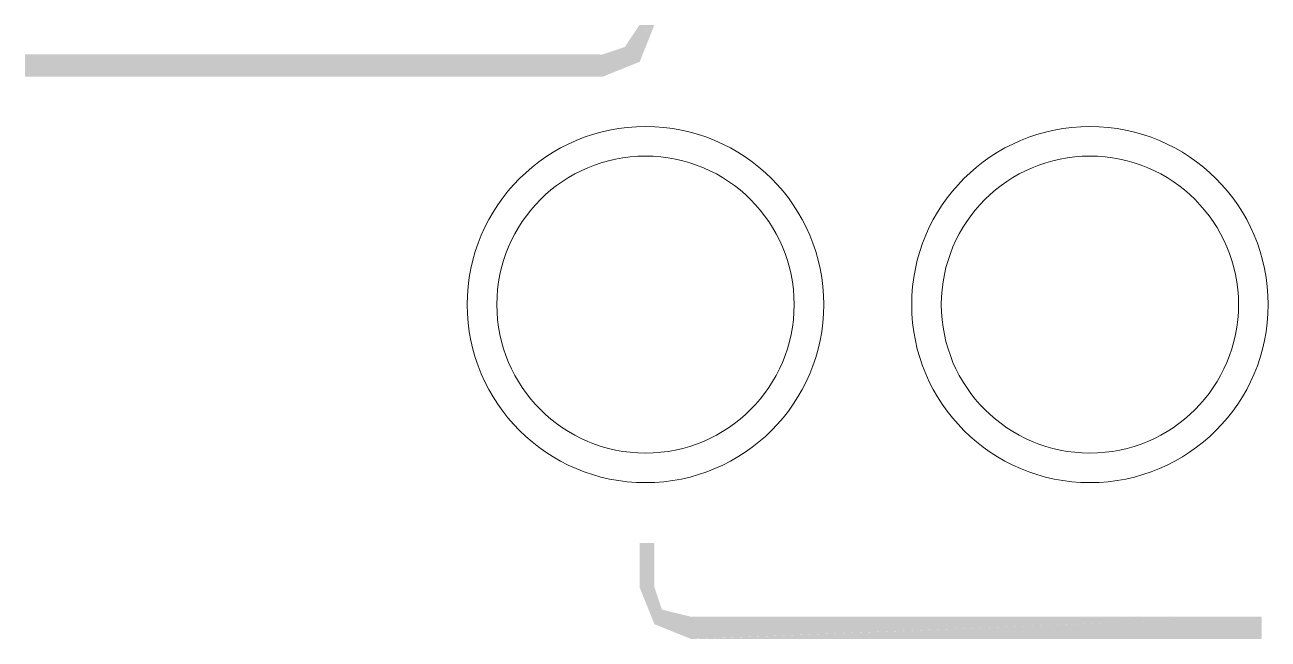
# Model space of a CAD drawing. Header units: millimetres. Extents: x 1359 to 3577, y 1336 to 3557.
# Drawn here: x 3081.75 to 3095.94, y 3291.09 to 3298.11 of the extents above; entities that cross this region are included whole.
import ezdxf

# ---------------------------------------------------------------- set-up
doc = ezdxf.new("R2010")
doc.units = ezdxf.units.MM
doc.layers.add('000-PI-Oprema', color=30, linetype='Continuous', lineweight=5)

msp = doc.modelspace()

# ---------------------------------------------------------------- hatches: boundary and pattern name
at = {"layer": '000-PI-Oprema', "linetype": 'ByBlock', "lineweight": 0}
for points in [[(3088.765, 3298.109), (3088.597, 3297.856), (3088.935, 3298.109)], [(3088.766, 3298.109), (3088.597, 3297.856), (3088.935, 3298.109)], [(3088.597, 3297.856), (3088.766, 3297.686), (3088.935, 3298.108)], [(3088.597, 3297.855), (3088.766, 3297.685), (3088.935, 3298.108)], [(3081.747, 3297.771), (3081.747, 3297.517), (3088.343, 3297.771)], [(3081.747, 3297.517), (3088.343, 3297.517), (3088.343, 3297.77)], [(3081.747, 3297.516), (3088.343, 3297.516), (3088.343, 3297.77)], [(3081.747, 3297.77), (3081.747, 3297.517), (3088.343, 3297.77)], [(3088.343, 3297.771), (3088.765, 3297.686), (3088.596, 3297.856)], [(3088.343, 3297.77), (3088.765, 3297.686), (3088.597, 3297.855)], [(3088.343, 3297.517), (3088.765, 3297.686), (3088.343, 3297.77)], [(3088.343, 3297.516), (3088.765, 3297.686), (3088.343, 3297.77)], [(3088.765, 3292.19), (3088.935, 3291.683), (3088.935, 3292.19)], [(3088.765, 3291.683), (3088.935, 3291.683), (3088.765, 3292.19)], [(3088.766, 3292.19), (3088.935, 3291.682), (3088.935, 3292.19)], [(3088.766, 3291.682), (3088.935, 3291.682), (3088.766, 3292.19)], [(3088.765, 3291.683), (3088.935, 3291.26), (3088.935, 3291.683)], [(3088.766, 3291.682), (3088.935, 3291.26), (3088.935, 3291.682)], [(3088.935, 3291.26), (3089.02, 3291.429), (3088.935, 3291.683)], [(3088.935, 3291.26), (3089.02, 3291.428), (3088.935, 3291.682)], [(3088.935, 3291.26), (3089.358, 3291.09), (3089.02, 3291.429)], [(3088.935, 3291.26), (3089.358, 3291.09), (3089.02, 3291.428)], [(3089.358, 3291.09), (3089.358, 3291.344), (3089.02, 3291.428)], [(3089.358, 3291.09), (3089.358, 3291.344), (3089.02, 3291.428)], [(3089.358, 3291.345), (3089.358, 3291.091), (3095.868, 3291.345)], [(3089.358, 3291.09), (3095.868, 3291.09), (3095.868, 3291.344)], [(3089.358, 3291.344), (3089.358, 3291.091), (3095.868, 3291.344)], [(3089.358, 3291.09), (3095.868, 3291.09), (3095.868, 3291.344)]]:
    msp.add_hatch(color=0, dxfattribs=at).paths.add_polyline_path(points)

# ---------------------------------------------------------------- linework, layer by layer
at = {"layer": '000-PI-Oprema', "color": 0, "linetype": 'ByBlock', "lineweight": 0, "ltscale": 0.25}
for centre, radius in [((3088.833, 3294.913), 2.035), ((3088.833, 3294.913), 2.035), ((3093.907, 3294.913), 2.035), ((3093.907, 3294.913), 2.035), ((3088.833, 3294.913), 1.697), ((3088.833, 3294.913), 1.697), ((3093.907, 3294.913), 1.697), ((3093.907, 3294.913), 1.697)]:
    msp.add_circle(centre, radius, dxfattribs=at)

doc.saveas('drawing.dxf')
